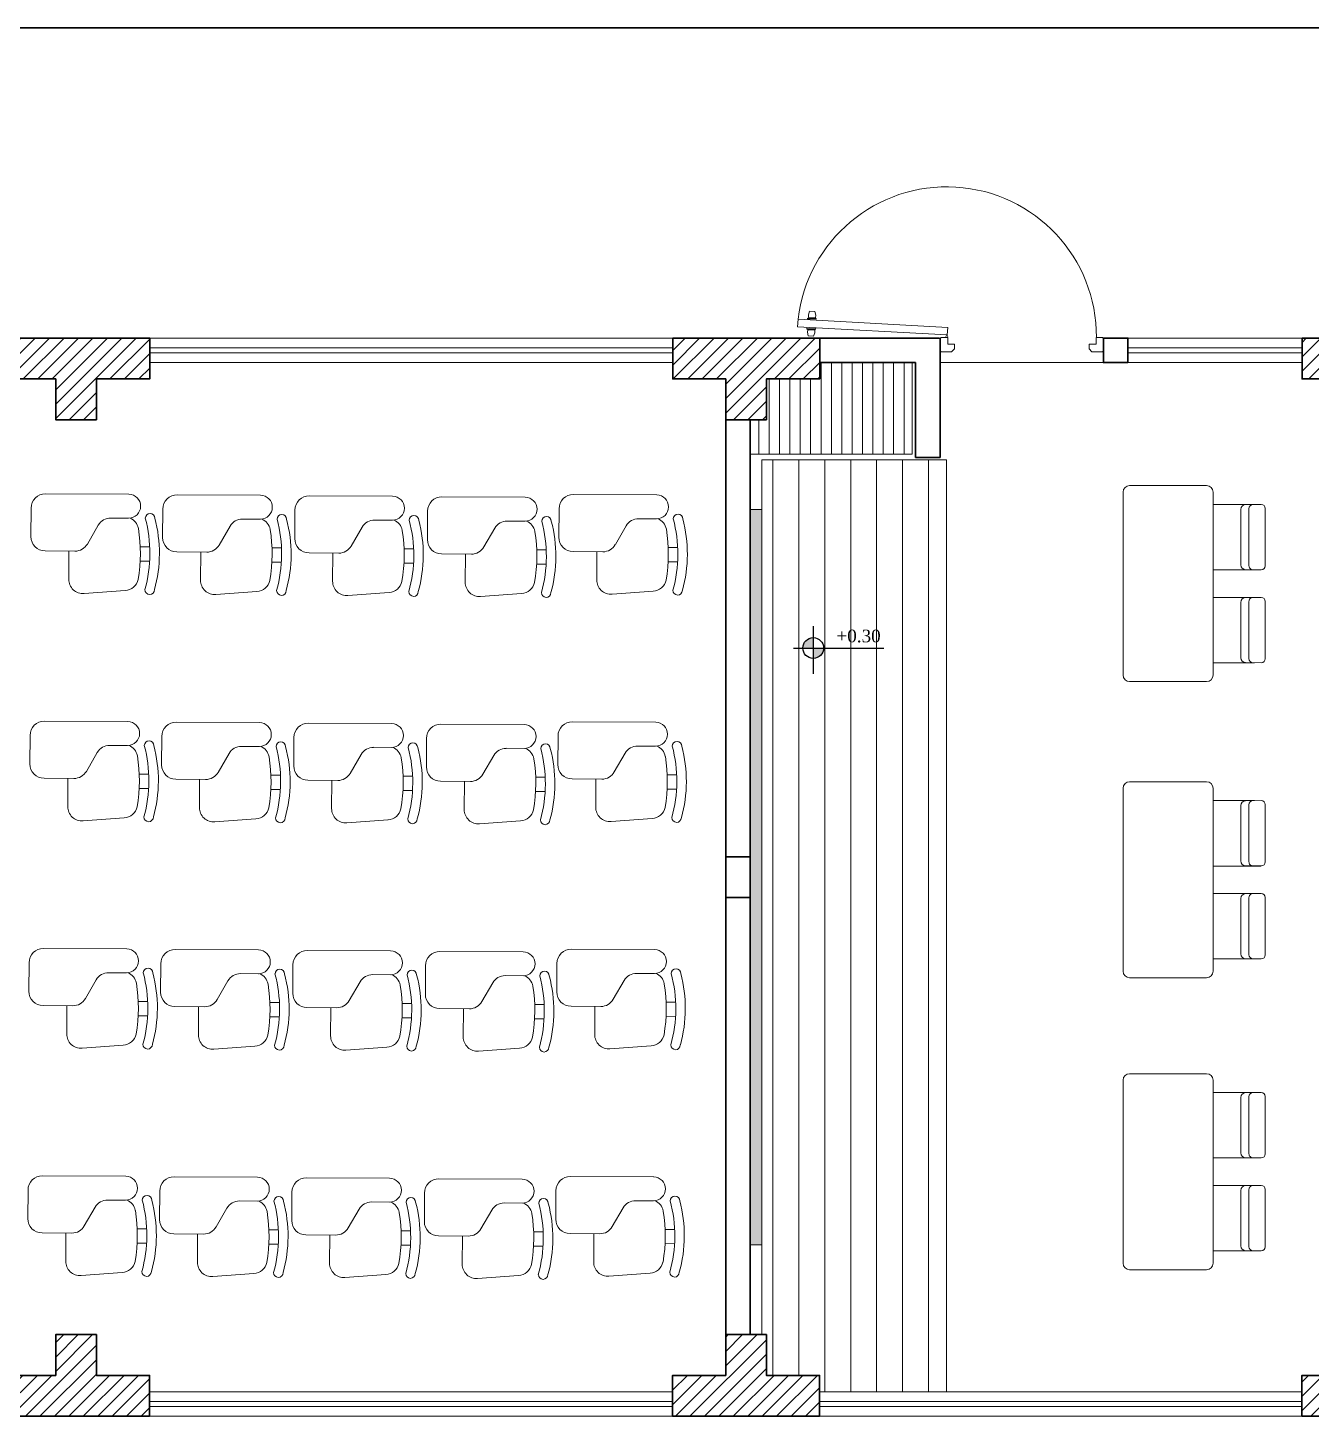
# Model space of a CAD drawing. Header units: inches. Extents: x 22.5 to 51.5, y 7 to 17.5.
# Drawn here: x 38.75 to 46.6, y 8.24 to 16.74 of the extents above; entities that cross this region are included whole.
import ezdxf

# ---------------------------------------------------------------- set-up
doc = ezdxf.new("R2010")
doc.units = ezdxf.units.IN
doc.header["$MEASUREMENT"] = 0
for name, color, linetype, lineweight in [('1', 251, 'Continuous', 9), ('DOOR WINDOW 1 100', 251, 'Continuous', 15), ('FURNITURE F 1 100', 252, 'Continuous', 13), ('HATCH F 1 100', 9, 'Continuous', 0), ('WALL 1 100', 250, 'Continuous', 30)]:
    doc.layers.add(name, color=color, linetype=linetype, lineweight=lineweight)
doc.layers.add('2', color=252, linetype='Continuous')
doc.styles.get("Standard").update_dxf_attribs({"font": 'arial.ttf'})

msp = doc.modelspace()

# ---------------------------------------------------------------- hatches: boundary and pattern name
at = {"layer": '2'}
h = msp.add_hatch(color=256, dxfattribs=at)
h.paths.add_polyline_path([(43.6162, 12.9409, -0.414214), (43.5527, 12.8773), (43.5527, 12.9409)])
h.paths.add_polyline_path([(43.5527, 12.9409), (43.4892, 12.9409, -0.414214), (43.5527, 13.0044)])
at = {"layer": 'DOOR WINDOW 1 100'}
msp.add_hatch(color=256, dxfattribs=at).paths.add_polyline_path([(43.2375, 9.2881), (43.1675, 9.2881), (43.1675, 13.7881), (43.2375, 13.7881)])
at = {"layer": 'HATCH F 1 100'}
h = msp.add_hatch(dxfattribs=at)
h.set_pattern_fill('ANSI31', color=256, scale=0.5)
h.paths.add_polyline_path([(22.766, 14.8381), (22.516, 14.8381), (22.516, 14.3381), (22.766, 14.3381)])
h.paths.add_polyline_path([(22.766, 10.5881), (22.516, 10.5881), (22.516, 10.3381), (22.766, 10.3381)])
h.paths.add_polyline_path([(22.766, 8.7381), (22.516, 8.7381), (22.516, 8.2381), (22.766, 8.2381)])
h.paths.add_polyline_path([(26.566, 8.7381), (26.316, 8.7381), (26.316, 8.2381), (26.566, 8.2381)])
h.paths.add_polyline_path([(31.2912, 8.4878), (30.9662, 8.4878), (30.9662, 8.7375), (30.7175, 8.7375), (30.7175, 8.4878), (30.3916, 8.4878), (30.3916, 8.2381), (31.2912, 8.2381)])
h.paths.add_polyline_path([(35.3912, 8.4878), (35.0662, 8.4878), (35.0662, 8.7375), (34.8175, 8.7375), (34.8175, 8.4878), (34.4916, 8.4878), (34.4916, 8.2381), (35.3912, 8.2381)])
h.paths.add_polyline_path([(39.4912, 8.4878), (39.1662, 8.4878), (39.1662, 8.7375), (38.9175, 8.7375), (38.9175, 8.4878), (38.5916, 8.4878), (38.5916, 8.2381), (39.4912, 8.2381)])
h.paths.add_polyline_path([(43.5912, 8.4878), (43.2662, 8.4878), (43.2662, 8.7375), (43.0175, 8.7375), (43.0175, 8.4878), (42.6916, 8.4878), (42.6916, 8.2381), (43.5912, 8.2381)])
h.paths.add_polyline_path([(47.4425, 8.4878), (47.1175, 8.4878), (47.1175, 8.7375), (46.8687, 8.7375), (46.8687, 8.4878), (46.5428, 8.4878), (46.5428, 8.2381), (47.4425, 8.2381)])
h.paths.add_polyline_path([(51.4914, 8.7381), (51.2414, 8.7381), (51.2414, 8.4881), (50.9914, 8.4881), (50.9914, 8.2381), (51.4914, 8.2381)])
h.paths.add_polyline_path([(51.4914, 11.6631), (51.2414, 11.6631), (51.2414, 11.4131), (51.4914, 11.4131)])
h.paths.add_polyline_path([(51.4914, 14.8381), (50.9914, 14.8381), (50.9914, 14.5881), (51.2414, 14.5881), (51.2414, 14.3381), (51.4914, 14.3381)])
h.paths.add_polyline_path([(47.1175, 14.5884), (47.4434, 14.5884), (47.4434, 14.8381), (46.5437, 14.8381), (46.5437, 14.5884), (46.8687, 14.5884), (46.8687, 14.3387), (47.1175, 14.3387)])
h.paths.add_polyline_path([(43.5921, 14.8381), (42.6925, 14.8381), (42.6925, 14.5884), (43.0175, 14.5884), (43.0175, 14.3387), (43.2662, 14.3387), (43.2662, 14.5884), (43.5921, 14.5884)])
h.paths.add_polyline_path([(39.4921, 14.8381), (38.5925, 14.8381), (38.5925, 14.5884), (38.9175, 14.5884), (38.9175, 14.3387), (39.1662, 14.3387), (39.1662, 14.5884), (39.4921, 14.5884)])
h.paths.add_polyline_path([(35.3921, 14.8381), (34.4925, 14.8381), (34.4925, 14.5884), (34.8175, 14.5884), (34.8175, 14.3387), (35.0662, 14.3387), (35.0662, 14.5884), (35.3921, 14.5884)])
h.paths.add_polyline_path([(31.2921, 14.8381), (30.3925, 14.8381), (30.3925, 14.5884), (30.7175, 14.5884), (30.7175, 14.3387), (30.9662, 14.3387), (30.9662, 14.5884), (31.2921, 14.5884)])
h.paths.add_polyline_path([(27.0914, 14.8381), (26.5914, 14.8381), (26.5914, 14.3381), (26.8414, 14.3381), (26.8414, 14.5881), (27.0914, 14.5881)])
h.paths.add_polyline_path([(26.566, 14.8381), (26.316, 14.8381), (26.316, 14.3381), (26.566, 14.3381)])
h = msp.add_hatch(dxfattribs=at)
h.set_pattern_fill('LINE', color=256, scale=0.05, angle=90, style=0)
h.set_pattern_definition([(90, (-2256.66433, -2485.97971), (0.15875, 0), [])])
h.paths.add_polyline_path([(43.1987, 8.7375), (43.2662, 8.7375), (43.2662, 8.4878), (43.5912, 8.4878), (43.5912, 8.3881), (44.3287, 8.3881), (44.3287, 14.0939), (43.1987, 14.0939)])

# ---------------------------------------------------------------- linework, layer by layer
at = {"layer": '1'}
msp.add_line((45.3287, 14.6881), (44.3287, 14.6881), dxfattribs=at)
at = {"layer": '2'}
msp.add_line((43.4313, 12.9409), (43.9852, 12.9409), dxfattribs=at)
msp.add_lwpolyline([(43.5538, 12.7829), (43.5538, 13.0745)], dxfattribs=at)
msp.add_circle((43.5527, 12.9409), 0.0635, dxfattribs=at)
at = {"layer": 'DOOR WINDOW 1 100'}
for p, q in [((43.5175, 14.9561), (43.5178, 14.9611)), ((43.5178, 14.9611), (43.5707, 14.9582)), ((43.523, 14.965), (43.5239, 14.9809)), ((43.5668, 14.9627), (43.523, 14.965)), ((43.5239, 14.9809), (43.5306, 15.0026)), ((43.5306, 15.0026), (43.5633, 15.0008)), ((43.5633, 15.0008), (43.5676, 14.9785)), ((43.5676, 14.9785), (43.5668, 14.9627)), ((43.4572, 14.9081), (43.4597, 14.9533)), ((44.3731, 14.8584), (43.4572, 14.9081)), ((43.4597, 14.9533), (44.3756, 14.9035)), ((43.5144, 14.8989), (43.5141, 14.8939)), ((43.5141, 14.8939), (43.5671, 14.891)), ((43.5674, 14.8961), (43.5144, 14.8989)), ((43.5705, 14.9532), (43.5175, 14.9561)), ((43.5189, 14.8894), (43.5181, 14.8736)), ((43.5627, 14.8871), (43.5189, 14.8894)), ((43.5618, 14.8712), (43.5627, 14.8871)), ((43.5671, 14.891), (43.5674, 14.8961)), ((43.5707, 14.9582), (43.5705, 14.9532)), ((44.3756, 14.9035), (44.3731, 14.8584)), ((43.5181, 14.8736), (43.5224, 14.8513)), ((43.5224, 14.8513), (43.5551, 14.8495)), ((43.5551, 14.8495), (43.5618, 14.8712)), ((44.3287, 14.8381), (44.3287, 14.7589)), ((44.3287, 14.8381), (44.3331, 14.8381)), ((44.3331, 14.8425), (44.3756, 14.8425)), ((44.3331, 14.8425), (44.3331, 14.8381)), ((44.3756, 14.8018), (44.3756, 14.8425)), ((44.4167, 14.8018), (44.3756, 14.8018)), ((44.4167, 14.8018), (44.4167, 14.7721)), ((45.2407, 14.7721), (45.2407, 14.8018)), ((45.2845, 14.8018), (45.2407, 14.8018)), ((45.2845, 14.8425), (45.3243, 14.8425)), ((45.2845, 14.8425), (45.2845, 14.8018)), ((45.3243, 14.8381), (45.3243, 14.8425)), ((45.3243, 14.8381), (45.3287, 14.8381)), ((45.3287, 14.7589), (45.3287, 14.8381)), ((44.3287, 14.7589), (44.3331, 14.7589)), ((44.3331, 14.7589), (44.3331, 14.7545)), ((44.3331, 14.7545), (44.3991, 14.7545)), ((44.4167, 14.7721), (44.3991, 14.7545)), ((45.2407, 14.7721), (45.2583, 14.7545)), ((45.2583, 14.7545), (45.3243, 14.7545)), ((45.3243, 14.7545), (45.3243, 14.7589)), ((45.3243, 14.7589), (45.3287, 14.7589)), ((42.6916, 8.3881), (39.4912, 8.3881)), ((46.5428, 8.3881), (43.5912, 8.3881)), ((42.6916, 8.3281), (39.4912, 8.3281)), ((42.6916, 8.2981), (39.4912, 8.2981)), ((46.5428, 8.3281), (43.5912, 8.3281)), ((46.5428, 8.2981), (43.5912, 8.2981))]:
    msp.add_line(p, q, dxfattribs=at)
at = {"layer": 'DOOR WINDOW 1 100', "ltscale": 0.025}
for p, q in [((42.6925, 14.7781), (39.4921, 14.7781)), ((42.6925, 14.7481), (39.4921, 14.7481)), ((46.5437, 14.7781), (45.4787, 14.7781)), ((46.5437, 14.7481), (45.4787, 14.7481))]:
    msp.add_line(p, q, dxfattribs=at)
at = {"layer": 'DOOR WINDOW 1 100'}
for points in [[(42.6925, 14.8381), (39.4921, 14.8381)], [(46.5437, 14.8381), (45.4787, 14.8381)], [(42.6925, 14.6881), (39.4921, 14.6881)], [(46.5437, 14.6881), (45.4787, 14.6881)], [(43.2375, 8.7375), (43.2375, 14.0939), (44.3675, 14.0939), (44.3675, 8.3881)], [(42.6916, 8.2381), (39.4912, 8.2381)], [(46.5428, 8.2381), (43.5912, 8.2381)]]:
    msp.add_lwpolyline(points, dxfattribs=at)
msp.add_lwpolyline([(43.2375, 9.2881), (43.1675, 9.2881), (43.1675, 13.7881), (43.2375, 13.7881)], close=True, dxfattribs=at)
msp.add_circle((44.3697, 14.8485), 0.006, dxfattribs=at)
msp.add_arc((44.3697, 14.8485), 0.916, 359.6247, 173.43149, dxfattribs=at)
at = {"layer": 'FURNITURE F 1 100'}
for p, q in [((43.6002, 14.1281), (43.6002, 14.6881)), ((43.6637, 14.1281), (43.6637, 14.6881)), ((43.7272, 14.1281), (43.7272, 14.6881)), ((43.7907, 14.1281), (43.7907, 14.6881)), ((43.8542, 14.1281), (43.8542, 14.6881)), ((43.9177, 14.1281), (43.9177, 14.6881)), ((43.9812, 14.1281), (43.9812, 14.6881)), ((44.0447, 14.1281), (44.0447, 14.6881)), ((44.1082, 14.1281), (44.1082, 14.6881)), ((44.1587, 14.1281), (44.1587, 14.6881)), ((43.2827, 14.1281), (43.2827, 14.5884)), ((43.3462, 14.1281), (43.3462, 14.5884)), ((43.4097, 14.1281), (43.4097, 14.5884)), ((43.4732, 14.1281), (43.4732, 14.5884)), ((43.5367, 14.1281), (43.5367, 14.5884)), ((43.2192, 14.1281), (43.2192, 14.3387)), ((43.1675, 14.1281), (44.1587, 14.1281))]:
    msp.add_line(p, q, dxfattribs=at)
at = {"layer": 'FURNITURE F 1 100', "linetype": 'ByBlock'}
for p, q in [((39.3641, 13.8819), (38.8543, 13.8848)), ((40.1703, 13.8758), (39.6604, 13.8787)), ((40.9789, 13.8697), (40.469, 13.8726)), ((41.7904, 13.8636), (41.2805, 13.8665)), ((42.5949, 13.8779), (42.085, 13.8807)), ((45.449, 13.8952), (45.449, 12.7752)), ((45.959, 13.9352), (45.489, 13.9352)), ((45.999, 12.7752), (45.999, 13.8952)), ((38.7664, 13.7979), (38.7654, 13.623)), ((39.5725, 13.7918), (39.5715, 13.6169)), ((40.3811, 13.7857), (40.3801, 13.6108)), ((41.1926, 13.7795), (41.1916, 13.6047)), ((41.9971, 13.7938), (41.9961, 13.619)), ((46.252, 13.8202), (45.999, 13.8202)), ((46.169, 13.789), (46.169, 13.4503)), ((46.294, 13.82), (46.1987, 13.819)), ((46.219, 13.7949), (46.219, 13.4445)), ((46.319, 13.4419), (46.319, 13.795)), ((39.1108, 13.5777), (39.1777, 13.6932)), ((39.2538, 13.7368), (39.3633, 13.7362)), ((39.9169, 13.5716), (39.9838, 13.6871)), ((40.0599, 13.7307), (40.1694, 13.7301)), ((40.8686, 13.7246), (40.9781, 13.724)), ((41.68, 13.7185), (41.7896, 13.7179)), ((42.3416, 13.5737), (42.4084, 13.6892)), ((42.4846, 13.7328), (42.5941, 13.7322)), ((40.7256, 13.5655), (40.7924, 13.681)), ((41.537, 13.5594), (41.6039, 13.6749)), ((38.8523, 13.5351), (39.0347, 13.5341)), ((38.998, 13.5343), (38.997, 13.362)), ((39.4343, 13.561), (39.4925, 13.5607)), ((39.6584, 13.529), (39.8408, 13.528)), ((39.8041, 13.5282), (39.8031, 13.3559)), ((40.2405, 13.5549), (40.2986, 13.5546)), ((40.4671, 13.5229), (40.6494, 13.5219)), ((40.6127, 13.5221), (40.6118, 13.3498)), ((41.0491, 13.5488), (41.1072, 13.5485)), ((41.2785, 13.5168), (41.4609, 13.5158)), ((41.4242, 13.516), (41.4232, 13.3437)), ((41.8606, 13.5427), (41.9187, 13.5424)), ((42.0831, 13.5311), (42.2654, 13.5301)), ((42.2287, 13.5303), (42.2278, 13.358)), ((42.6651, 13.557), (42.7232, 13.5566)), ((39.492, 13.4733), (39.4339, 13.4736)), ((40.2981, 13.4672), (40.24, 13.4675)), ((41.1068, 13.4611), (41.0486, 13.4614)), ((41.9182, 13.455), (41.8601, 13.4553)), ((42.7227, 13.4692), (42.6646, 13.4696)), ((46.2941, 13.4192), (45.999, 13.4192)), ((46.2941, 13.4195), (46.1987, 13.4203)), ((39.0906, 13.2743), (39.3419, 13.2922)), ((39.8967, 13.2682), (40.1481, 13.2861)), ((40.7054, 13.2621), (40.9567, 13.28)), ((41.5169, 13.256), (41.7682, 13.2739)), ((42.3214, 13.2703), (42.5727, 13.2882)), ((46.2941, 13.2512), (45.999, 13.2512)), ((46.169, 12.8814), (46.169, 13.2201)), ((46.2941, 13.251), (46.1987, 13.2501)), ((46.219, 12.8756), (46.219, 13.226)), ((46.319, 13.2286), (46.319, 12.8755)), ((46.252, 12.8502), (45.999, 12.8502)), ((46.294, 12.8505), (46.1987, 12.8514)), ((45.489, 12.7352), (45.959, 12.7352)), ((39.3579, 12.4902), (38.848, 12.4931)), ((40.164, 12.4841), (39.6541, 12.487)), ((40.9727, 12.478), (40.4628, 12.4809)), ((41.7841, 12.4719), (41.2742, 12.4748)), ((42.5887, 12.4862), (42.0788, 12.489)), ((38.7601, 12.4062), (38.7591, 12.2314)), ((39.2476, 12.3452), (39.3571, 12.3445)), ((39.5662, 12.4001), (39.5652, 12.2253)), ((40.0537, 12.3391), (40.1632, 12.3384)), ((40.3749, 12.394), (40.3739, 12.2192)), ((40.8623, 12.333), (40.9718, 12.3323)), ((41.1863, 12.3879), (41.1853, 12.213)), ((41.6738, 12.3269), (41.7833, 12.3262)), ((41.9909, 12.4021), (41.9899, 12.2273)), ((42.4783, 12.3411), (42.5878, 12.3405)), ((39.1045, 12.186), (39.1714, 12.3015)), ((39.9107, 12.1799), (39.9775, 12.2954)), ((40.7193, 12.1738), (40.7862, 12.2893)), ((41.5308, 12.1677), (41.5976, 12.2832)), ((42.3353, 12.182), (42.4022, 12.2975)), ((39.4281, 12.1693), (39.4862, 12.169)), ((40.2342, 12.1632), (40.2923, 12.1629)), ((41.0429, 12.1571), (41.101, 12.1568)), ((42.6589, 12.1653), (42.717, 12.165)), ((38.846, 12.1435), (39.0284, 12.1424)), ((38.9917, 12.1426), (38.9908, 11.9703)), ((39.4857, 12.0816), (39.4276, 12.0819)), ((39.6522, 12.1374), (39.8345, 12.1363)), ((39.7978, 12.1365), (39.7969, 11.9642)), ((40.2918, 12.0755), (40.2337, 12.0758)), ((40.4608, 12.1313), (40.6432, 12.1302)), ((40.6065, 12.1304), (40.6055, 11.9581)), ((41.2723, 12.1251), (41.4546, 12.1241)), ((41.418, 12.1243), (41.417, 11.952)), ((41.8543, 12.151), (41.9125, 12.1507)), ((42.0768, 12.1394), (42.2592, 12.1384)), ((42.2225, 12.1386), (42.2215, 11.9663)), ((42.7165, 12.0775), (42.6584, 12.0779)), ((45.449, 12.0825), (45.449, 10.9625)), ((45.959, 12.1225), (45.489, 12.1225)), ((45.999, 10.9625), (45.999, 12.0825)), ((41.1005, 12.0694), (41.0424, 12.0697)), ((41.912, 12.0633), (41.8538, 12.0636)), ((46.252, 12.0075), (45.999, 12.0075)), ((46.294, 12.0073), (46.1987, 12.0063)), ((39.0844, 11.8826), (39.3357, 11.9006)), ((46.169, 11.9763), (46.169, 11.6376)), ((46.219, 11.9822), (46.219, 11.6318)), ((46.319, 11.6292), (46.319, 11.9823)), ((39.8905, 11.8765), (40.1418, 11.8944)), ((40.6991, 11.8704), (40.9505, 11.8883)), ((41.5106, 11.8643), (41.7619, 11.8822)), ((42.3151, 11.8786), (42.5665, 11.8965)), ((46.2941, 11.6065), (45.999, 11.6065)), ((46.2941, 11.6068), (46.1987, 11.6076)), ((46.2941, 11.4385), (45.999, 11.4385)), ((46.169, 11.0687), (46.169, 11.4074)), ((46.2941, 11.4383), (46.1987, 11.4374)), ((46.219, 11.0629), (46.219, 11.4133)), ((46.319, 11.4159), (46.319, 11.0628)), ((39.3516, 11.0985), (38.8418, 11.1014)), ((40.1578, 11.0924), (39.6479, 11.0953)), ((40.9664, 11.0863), (40.4565, 11.0892)), ((41.7779, 11.0802), (41.268, 11.0831)), ((42.5824, 11.0945), (42.0725, 11.0974)), ((38.7539, 11.0145), (38.7529, 10.8397)), ((39.56, 11.0084), (39.559, 10.8336)), ((40.3686, 11.0023), (40.3676, 10.8275)), ((41.1801, 10.9962), (41.1791, 10.8214)), ((41.9846, 11.0104), (41.9836, 10.8356)), ((46.252, 11.0375), (45.999, 11.0375)), ((46.294, 11.0378), (46.1987, 11.0387)), ((39.0983, 10.7944), (39.1652, 10.9099)), ((39.2413, 10.9535), (39.3508, 10.9529)), ((39.9044, 10.7883), (39.9713, 10.9038)), ((40.0474, 10.9474), (40.1569, 10.9468)), ((40.7131, 10.7822), (40.7799, 10.8977)), ((40.8561, 10.9413), (40.9656, 10.9407)), ((41.5245, 10.7761), (41.5914, 10.8916)), ((41.6675, 10.9352), (41.7771, 10.9346)), ((42.3291, 10.7903), (42.3959, 10.9058)), ((42.4721, 10.9494), (42.5816, 10.9488)), ((45.489, 10.9225), (45.959, 10.9225)), ((38.8398, 10.7518), (39.0222, 10.7508)), ((38.9855, 10.751), (38.9845, 10.5786)), ((39.4218, 10.7776), (39.48, 10.7773)), ((39.6459, 10.7457), (39.8283, 10.7446)), ((39.7916, 10.7449), (39.7906, 10.5725)), ((40.228, 10.7715), (40.2861, 10.7712)), ((40.4546, 10.7396), (40.6369, 10.7385)), ((40.6002, 10.7387), (40.5993, 10.5664)), ((41.0366, 10.7654), (41.0947, 10.7651)), ((41.266, 10.7335), (41.4484, 10.7324)), ((41.4117, 10.7326), (41.4107, 10.5603)), ((41.8481, 10.7593), (41.9062, 10.759)), ((42.0706, 10.7477), (42.2529, 10.7467)), ((42.2162, 10.7469), (42.2153, 10.5746)), ((42.6526, 10.7736), (42.7107, 10.7733)), ((39.4795, 10.6899), (39.4214, 10.6902)), ((40.2856, 10.6838), (40.2275, 10.6841)), ((41.0943, 10.6777), (41.0361, 10.678)), ((41.9057, 10.6716), (41.8476, 10.6719)), ((42.7102, 10.6859), (42.6521, 10.6862)), ((39.0781, 10.491), (39.3294, 10.5089)), ((39.8842, 10.4849), (40.1356, 10.5028)), ((40.6929, 10.4787), (40.9442, 10.4967)), ((41.5044, 10.4726), (41.7557, 10.4906)), ((42.3089, 10.4869), (42.5602, 10.5048)), ((45.449, 9.1752), (45.449, 10.2952)), ((45.489, 10.3352), (45.959, 10.3352)), ((45.999, 10.2952), (45.999, 9.1752)), ((46.252, 10.2202), (45.999, 10.2202)), ((46.294, 10.22), (46.1987, 10.219)), ((46.169, 10.189), (46.169, 9.8503)), ((46.219, 10.1949), (46.219, 9.8445)), ((46.319, 9.8419), (46.319, 10.195)), ((46.2941, 9.8192), (45.999, 9.8192)), ((46.2941, 9.8195), (46.1987, 9.8203)), ((39.3454, 9.7069), (38.8355, 9.7097)), ((40.1515, 9.7008), (39.6416, 9.7036)), ((40.9602, 9.6947), (40.4503, 9.6975)), ((41.7716, 9.6886), (41.2617, 9.6914)), ((42.5762, 9.7028), (42.0663, 9.7057)), ((38.7476, 9.6228), (38.7466, 9.448)), ((39.5537, 9.6167), (39.5527, 9.4419)), ((40.3624, 9.6106), (40.3614, 9.4358)), ((41.9784, 9.6188), (41.9774, 9.4439)), ((46.2941, 9.6512), (45.999, 9.6512)), ((46.169, 9.2814), (46.169, 9.6201)), ((46.2941, 9.651), (46.1987, 9.6501)), ((46.219, 9.2756), (46.219, 9.626)), ((46.319, 9.6286), (46.319, 9.2755)), ((39.2351, 9.5618), (39.3446, 9.5612)), ((40.0412, 9.5557), (40.1507, 9.5551)), ((40.8498, 9.5496), (40.9593, 9.549)), ((41.1738, 9.6045), (41.1729, 9.4297)), ((41.6613, 9.5435), (41.7708, 9.5429)), ((42.4658, 9.5577), (42.5753, 9.5571)), ((39.0921, 9.4027), (39.1589, 9.5182)), ((39.8982, 9.3966), (39.965, 9.5121)), ((40.7068, 9.3905), (40.7737, 9.506)), ((41.5183, 9.3844), (41.5851, 9.4999)), ((42.3228, 9.3986), (42.3897, 9.5141)), ((38.8335, 9.3601), (39.0159, 9.3591)), ((38.9792, 9.3593), (38.9783, 9.187)), ((39.4156, 9.386), (39.4737, 9.3856)), ((39.6397, 9.354), (39.822, 9.353)), ((39.7853, 9.3532), (39.7844, 9.1808)), ((40.2217, 9.3799), (40.2798, 9.3795)), ((41.0304, 9.3738), (41.0885, 9.3734)), ((41.8418, 9.3676), (41.9, 9.3673)), ((42.0643, 9.356), (42.2467, 9.355)), ((42.21, 9.3552), (42.209, 9.1829)), ((42.6464, 9.3819), (42.7045, 9.3816)), ((39.4732, 9.2982), (39.4151, 9.2985)), ((40.2794, 9.2921), (40.2212, 9.2924)), ((40.4483, 9.3479), (40.6307, 9.3469)), ((40.594, 9.3471), (40.593, 9.1747)), ((41.088, 9.286), (41.0299, 9.2863)), ((41.2598, 9.3418), (41.4421, 9.3408)), ((41.4055, 9.341), (41.4045, 9.1686)), ((41.8995, 9.2799), (41.8413, 9.2802)), ((42.704, 9.2942), (42.6459, 9.2945)), ((46.252, 9.2502), (45.999, 9.2502)), ((46.294, 9.2505), (46.1987, 9.2514)), ((39.0719, 9.0993), (39.3232, 9.1172)), ((39.878, 9.0932), (40.1293, 9.1111)), ((40.6867, 9.0871), (40.938, 9.105)), ((41.4981, 9.081), (41.7494, 9.0989)), ((42.3026, 9.0952), (42.554, 9.1131)), ((45.959, 9.1352), (45.489, 9.1352))]:
    msp.add_line(p, q, dxfattribs=at)
for centre, radius, start, end in [((38.8538, 13.7974), 0.0874, 89.67804, 179.67804), ((39.3637, 13.8091), 0.0728, 269.67804, 89.67804), ((39.6599, 13.7913), 0.0874, 89.67804, 179.67804), ((40.1698, 13.803), 0.0728, 269.67804, 89.67804), ((40.4685, 13.7852), 0.0874, 89.67804, 179.67804), ((40.9785, 13.7969), 0.0728, 269.67804, 89.67804), ((41.28, 13.7791), 0.0874, 89.67804, 179.67804), ((41.79, 13.7908), 0.0728, 269.67804, 89.67804), ((42.0845, 13.7933), 0.0874, 89.67804, 179.67804), ((42.5945, 13.805), 0.0728, 269.67804, 89.67804), ((45.489, 13.8952), 0.04, 90, 180), ((45.959, 13.8952), 0.04, 0, 90), ((46.199, 13.789), 0.03, 90.5686, 180), ((46.244, 13.7945), 0.025, 90, 180), ((46.294, 13.795), 0.025, 0, 90), ((39.2533, 13.6494), 0.0874, 89.67804, 149.93315), ((39.3373, 13.6563), 0.0874, 11.37255, 66.86296), ((38.664, 13.5216), 0.8294, 344.40149, 14.95458), ((39.4944, 13.7355), 0.0291, 359.67804, 179.67804), ((38.7223, 13.5213), 0.8294, 344.40149, 14.95458), ((40.0594, 13.6433), 0.0874, 89.67804, 149.93315), ((40.1434, 13.6502), 0.0874, 11.37255, 66.86296), ((39.4701, 13.5155), 0.8294, 344.40149, 14.95458), ((40.3006, 13.7294), 0.0291, 359.67804, 179.67804), ((39.5284, 13.5152), 0.8294, 344.40149, 14.95458), ((40.8681, 13.6372), 0.0874, 89.67804, 149.93315), ((40.9521, 13.6441), 0.0874, 11.37255, 66.86296), ((40.2788, 13.5094), 0.8294, 344.40149, 14.95458), ((41.1092, 13.7233), 0.0291, 359.67804, 179.67804), ((40.337, 13.5091), 0.8294, 344.40149, 14.95458), ((41.6795, 13.6311), 0.0874, 89.67804, 149.93315), ((41.7635, 13.638), 0.0874, 11.37255, 66.86296), ((41.0902, 13.5033), 0.8294, 344.40149, 14.95458), ((41.9207, 13.7172), 0.0291, 359.67804, 179.67804), ((41.1485, 13.503), 0.8294, 344.40149, 14.95458), ((42.4841, 13.6454), 0.0874, 89.67804, 149.93315), ((42.568, 13.6522), 0.0874, 11.37255, 66.86296), ((41.8948, 13.5176), 0.8294, 344.40149, 14.95458), ((42.7252, 13.7314), 0.0291, 359.67804, 179.67804), ((41.953, 13.5173), 0.8294, 344.40149, 14.95458), ((38.8528, 13.6226), 0.0874, 179.67804, 269.67804), ((38.4914, 13.5226), 0.9438, 350.15453, 9.20154), ((39.6589, 13.6164), 0.0874, 179.67804, 269.67804), ((39.2975, 13.5165), 0.9438, 350.15453, 9.20154), ((40.4676, 13.6103), 0.0874, 179.67804, 269.67804), ((40.1061, 13.5104), 0.9438, 350.15453, 9.20154), ((41.279, 13.6042), 0.0874, 179.67804, 269.67804), ((40.9176, 13.5043), 0.9438, 350.15453, 9.20154), ((42.0835, 13.6185), 0.0874, 179.67804, 269.67804), ((41.7221, 13.5186), 0.9438, 350.15453, 9.20154), ((39.0351, 13.6215), 0.0874, 269.67804, 329.93315), ((39.8413, 13.6154), 0.0874, 269.67804, 329.93315), ((40.6499, 13.6093), 0.0874, 269.67804, 329.93315), ((41.4614, 13.6032), 0.0874, 269.67804, 329.93315), ((42.2659, 13.6175), 0.0874, 269.67804, 329.93315), ((46.199, 13.4503), 0.03, 180, 269.47469), ((46.2441, 13.4449), 0.025, 180.0433, 270.0433), ((46.2941, 13.4445), 0.025, 270.0433, 0.0433), ((39.0844, 13.3615), 0.0874, 179.67804, 274.07674), ((39.3357, 13.3794), 0.0874, 274.07674, 347.98352), ((39.8905, 13.3554), 0.0874, 179.67804, 274.07674), ((40.1418, 13.3733), 0.0874, 274.07674, 347.98352), ((40.6992, 13.3493), 0.0874, 179.67804, 274.07674), ((40.9505, 13.3672), 0.0874, 274.07674, 347.98352), ((42.3152, 13.3575), 0.0874, 179.67804, 274.07674), ((42.5665, 13.3754), 0.0874, 274.07674, 347.98352), ((39.492, 13.2984), 0.0291, 179.67804, 359.67804), ((40.2981, 13.2923), 0.0291, 179.67804, 359.67804), ((41.1068, 13.2862), 0.0291, 179.67804, 359.67804), ((41.5106, 13.3432), 0.0874, 179.67804, 274.07674), ((41.762, 13.3611), 0.0874, 274.07674, 347.98352), ((41.9182, 13.2801), 0.0291, 179.67804, 359.67804), ((42.7227, 13.2944), 0.0291, 179.67804, 359.67804), ((46.199, 13.2201), 0.03, 90.52531, 180), ((46.2441, 13.2255), 0.025, 89.9567, 179.9567), ((46.2941, 13.226), 0.025, 359.9567, 89.9567), ((46.199, 12.8814), 0.03, 180, 269.4314), ((46.244, 12.876), 0.025, 180, 270), ((46.294, 12.8755), 0.025, 270, 0), ((45.489, 12.7752), 0.04, 180, 270), ((45.959, 12.7752), 0.04, 270, 0), ((38.8475, 12.4057), 0.0874, 89.67804, 179.67804), ((39.3575, 12.4174), 0.0728, 269.67804, 89.67804), ((39.6536, 12.3996), 0.0874, 89.67804, 179.67804), ((40.1636, 12.4113), 0.0728, 269.67804, 89.67804), ((40.4623, 12.3935), 0.0874, 89.67804, 179.67804), ((40.9723, 12.4052), 0.0728, 269.67804, 89.67804), ((41.2737, 12.3874), 0.0874, 89.67804, 179.67804), ((41.7837, 12.3991), 0.0728, 269.67804, 89.67804), ((42.0783, 12.4016), 0.0874, 89.67804, 179.67804), ((42.5882, 12.4133), 0.0728, 269.67804, 89.67804), ((39.2471, 12.2578), 0.0874, 89.67804, 149.93315), ((39.331, 12.2646), 0.0874, 11.37255, 66.86296), ((38.6578, 12.1299), 0.8294, 344.40149, 14.95458), ((39.4882, 12.3438), 0.0291, 359.67804, 179.67804), ((38.716, 12.1296), 0.8294, 344.40149, 14.95458), ((40.0532, 12.2517), 0.0874, 89.67804, 149.93315), ((40.1371, 12.2585), 0.0874, 11.37255, 66.86296), ((39.4639, 12.1238), 0.8294, 344.40149, 14.95458), ((40.2943, 12.3377), 0.0291, 359.67804, 179.67804), ((39.5221, 12.1235), 0.8294, 344.40149, 14.95458), ((40.8618, 12.2455), 0.0874, 89.67804, 149.93315), ((40.9458, 12.2524), 0.0874, 11.37255, 66.86296), ((40.2725, 12.1177), 0.8294, 344.40149, 14.95458), ((41.103, 12.3316), 0.0291, 359.67804, 179.67804), ((40.3308, 12.1174), 0.8294, 344.40149, 14.95458), ((41.6733, 12.2394), 0.0874, 89.67804, 149.93315), ((41.7573, 12.2463), 0.0874, 11.37255, 66.86296), ((41.084, 12.1116), 0.8294, 344.40149, 14.95458), ((41.9144, 12.3255), 0.0291, 359.67804, 179.67804), ((41.1423, 12.1113), 0.8294, 344.40149, 14.95458), ((42.4778, 12.2537), 0.0874, 89.67804, 149.93315), ((42.5618, 12.2605), 0.0874, 11.37255, 66.86296), ((41.8885, 12.1259), 0.8294, 344.40149, 14.95458), ((42.719, 12.3398), 0.0291, 359.67804, 179.67804), ((41.9468, 12.1256), 0.8294, 344.40149, 14.95458), ((38.4851, 12.1309), 0.9438, 350.15453, 9.20154), ((39.2912, 12.1248), 0.9438, 350.15453, 9.20154), ((40.0999, 12.1187), 0.9438, 350.15453, 9.20154), ((40.9113, 12.1126), 0.9438, 350.15453, 9.20154), ((41.7159, 12.1269), 0.9438, 350.15453, 9.20154), ((38.8465, 12.2309), 0.0874, 179.67804, 269.67804), ((39.0289, 12.2298), 0.0874, 269.67804, 329.93315), ((39.6526, 12.2248), 0.0874, 179.67804, 269.67804), ((39.835, 12.2237), 0.0874, 269.67804, 329.93315), ((40.4613, 12.2187), 0.0874, 179.67804, 269.67804), ((40.6437, 12.2176), 0.0874, 269.67804, 329.93315), ((41.2728, 12.2126), 0.0874, 179.67804, 269.67804), ((41.4551, 12.2115), 0.0874, 269.67804, 329.93315), ((42.0773, 12.2268), 0.0874, 179.67804, 269.67804), ((42.2597, 12.2258), 0.0874, 269.67804, 329.93315), ((45.489, 12.0825), 0.04, 90, 180), ((45.959, 12.0825), 0.04, 0, 90), ((46.199, 11.9763), 0.03, 90.5686, 180), ((46.244, 11.9818), 0.025, 90, 180), ((46.294, 11.9823), 0.025, 0, 90), ((39.0782, 11.9698), 0.0874, 179.67804, 274.07674), ((39.3295, 11.9877), 0.0874, 274.07674, 347.98352), ((39.4857, 11.9068), 0.0291, 179.67804, 359.67804), ((39.8843, 11.9637), 0.0874, 179.67804, 274.07674), ((40.1356, 11.9816), 0.0874, 274.07674, 347.98352), ((40.2918, 11.9007), 0.0291, 179.67804, 359.67804), ((40.6929, 11.9576), 0.0874, 179.67804, 274.07674), ((40.9442, 11.9755), 0.0874, 274.07674, 347.98352), ((41.5044, 11.9515), 0.0874, 179.67804, 274.07674), ((41.7557, 11.9694), 0.0874, 274.07674, 347.98352), ((42.3089, 11.9658), 0.0874, 179.67804, 274.07674), ((42.5602, 11.9837), 0.0874, 274.07674, 347.98352), ((42.7165, 11.9027), 0.0291, 179.67804, 359.67804), ((41.1005, 11.8946), 0.0291, 179.67804, 359.67804), ((41.912, 11.8885), 0.0291, 179.67804, 359.67804), ((46.199, 11.6376), 0.03, 180, 269.47469), ((46.2441, 11.6322), 0.025, 180.0433, 270.0433), ((46.2941, 11.6318), 0.025, 270.0433, 0.0433), ((46.199, 11.4074), 0.03, 90.52531, 180), ((46.2441, 11.4128), 0.025, 89.9567, 179.9567), ((46.2941, 11.4133), 0.025, 359.9567, 89.9567), ((38.8413, 11.014), 0.0874, 89.67804, 179.67804), ((39.3512, 11.0257), 0.0728, 269.67804, 89.67804), ((39.6474, 11.0079), 0.0874, 89.67804, 179.67804), ((40.1574, 11.0196), 0.0728, 269.67804, 89.67804), ((40.456, 11.0018), 0.0874, 89.67804, 179.67804), ((40.966, 11.0135), 0.0728, 269.67804, 89.67804), ((41.2675, 10.9957), 0.0874, 89.67804, 179.67804), ((41.7775, 11.0074), 0.0728, 269.67804, 89.67804), ((42.072, 11.01), 0.0874, 89.67804, 179.67804), ((42.582, 11.0217), 0.0728, 269.67804, 89.67804), ((46.199, 11.0687), 0.03, 180, 269.4314), ((46.244, 11.0633), 0.025, 180, 270), ((46.294, 11.0628), 0.025, 270, 0), ((39.4819, 10.9521), 0.0291, 359.67804, 179.67804), ((40.2881, 10.946), 0.0291, 359.67804, 179.67804), ((41.0967, 10.9399), 0.0291, 359.67804, 179.67804), ((42.7127, 10.9481), 0.0291, 359.67804, 179.67804), ((39.2408, 10.8661), 0.0874, 89.67804, 149.93315), ((39.3248, 10.8729), 0.0874, 11.37255, 66.86296), ((38.4789, 10.7392), 0.9438, 350.15453, 9.20154), ((38.6515, 10.7383), 0.8294, 344.40149, 14.95458), ((38.7098, 10.7379), 0.8294, 344.40149, 14.95458), ((40.0469, 10.86), 0.0874, 89.67804, 149.93315), ((40.1309, 10.8668), 0.0874, 11.37255, 66.86296), ((39.285, 10.7331), 0.9438, 350.15453, 9.20154), ((39.4576, 10.7322), 0.8294, 344.40149, 14.95458), ((39.5159, 10.7318), 0.8294, 344.40149, 14.95458), ((40.8556, 10.8539), 0.0874, 89.67804, 149.93315), ((40.9396, 10.8607), 0.0874, 11.37255, 66.86296), ((40.2663, 10.7261), 0.8294, 344.40149, 14.95458), ((40.3245, 10.7257), 0.8294, 344.40149, 14.95458), ((41.667, 10.8478), 0.0874, 89.67804, 149.93315), ((41.751, 10.8546), 0.0874, 11.37255, 66.86296), ((41.0777, 10.72), 0.8294, 344.40149, 14.95458), ((41.9082, 10.9338), 0.0291, 359.67804, 179.67804), ((41.136, 10.7196), 0.8294, 344.40149, 14.95458), ((42.4716, 10.862), 0.0874, 89.67804, 149.93315), ((42.5555, 10.8689), 0.0874, 11.37255, 66.86296), ((41.7096, 10.7352), 0.9438, 350.15453, 9.20154), ((41.8823, 10.7342), 0.8294, 344.40149, 14.95458), ((41.9405, 10.7339), 0.8294, 344.40149, 14.95458), ((45.489, 10.9625), 0.04, 180, 270), ((45.959, 10.9625), 0.04, 270, 0), ((38.8403, 10.8392), 0.0874, 179.67804, 269.67804), ((39.6464, 10.8331), 0.0874, 179.67804, 269.67804), ((40.4551, 10.827), 0.0874, 179.67804, 269.67804), ((40.0936, 10.727), 0.9438, 350.15453, 9.20154), ((41.2665, 10.8209), 0.0874, 179.67804, 269.67804), ((40.9051, 10.7209), 0.9438, 350.15453, 9.20154), ((42.071, 10.8351), 0.0874, 179.67804, 269.67804), ((39.0227, 10.8382), 0.0874, 269.67804, 329.93315), ((39.8288, 10.8321), 0.0874, 269.67804, 329.93315), ((40.6374, 10.826), 0.0874, 269.67804, 329.93315), ((41.4489, 10.8198), 0.0874, 269.67804, 329.93315), ((42.2534, 10.8341), 0.0874, 269.67804, 329.93315), ((39.0719, 10.5781), 0.0874, 179.67804, 274.07674), ((39.3232, 10.5961), 0.0874, 274.07674, 347.98352), ((39.878, 10.572), 0.0874, 179.67804, 274.07674), ((40.1293, 10.59), 0.0874, 274.07674, 347.98352), ((40.6867, 10.5659), 0.0874, 179.67804, 274.07674), ((40.938, 10.5838), 0.0874, 274.07674, 347.98352), ((41.4981, 10.5598), 0.0874, 179.67804, 274.07674), ((41.7495, 10.5777), 0.0874, 274.07674, 347.98352), ((42.3027, 10.5741), 0.0874, 179.67804, 274.07674), ((42.554, 10.592), 0.0874, 274.07674, 347.98352), ((39.4795, 10.5151), 0.0291, 179.67804, 359.67804), ((40.2856, 10.509), 0.0291, 179.67804, 359.67804), ((41.0943, 10.5029), 0.0291, 179.67804, 359.67804), ((41.9057, 10.4968), 0.0291, 179.67804, 359.67804), ((42.7102, 10.511), 0.0291, 179.67804, 359.67804), ((45.489, 10.2952), 0.04, 90, 180), ((45.959, 10.2952), 0.04, 0, 90), ((46.199, 10.189), 0.03, 90.5686, 180), ((46.244, 10.1945), 0.025, 90, 180), ((46.294, 10.195), 0.025, 0, 90), ((46.199, 9.8503), 0.03, 180, 269.47469), ((46.2441, 9.8449), 0.025, 180.0433, 270.0433), ((46.2941, 9.8445), 0.025, 270.0433, 0.0433), ((38.835, 9.6223), 0.0874, 89.67804, 179.67804), ((39.345, 9.634), 0.0728, 269.67804, 89.67804), ((39.6411, 9.6162), 0.0874, 89.67804, 179.67804), ((40.1511, 9.6279), 0.0728, 269.67804, 89.67804), ((40.4498, 9.6101), 0.0874, 89.67804, 179.67804), ((40.9598, 9.6218), 0.0728, 269.67804, 89.67804), ((41.2612, 9.604), 0.0874, 89.67804, 179.67804), ((42.0658, 9.6183), 0.0874, 89.67804, 179.67804), ((42.5757, 9.63), 0.0728, 269.67804, 89.67804), ((41.7712, 9.6157), 0.0728, 269.67804, 89.67804), ((46.199, 9.6201), 0.03, 90.52531, 180), ((46.2441, 9.6255), 0.025, 89.9567, 179.9567), ((46.2941, 9.626), 0.025, 359.9567, 89.9567), ((39.2346, 9.4744), 0.0874, 89.67804, 149.93315), ((39.3185, 9.4812), 0.0874, 11.37255, 66.86296), ((38.6453, 9.3466), 0.8294, 344.40149, 14.95458), ((39.4757, 9.5604), 0.0291, 359.67804, 179.67804), ((38.7035, 9.3463), 0.8294, 344.40149, 14.95458), ((40.0407, 9.4683), 0.0874, 89.67804, 149.93315), ((40.1247, 9.4751), 0.0874, 11.37255, 66.86296), ((39.4514, 9.3405), 0.8294, 344.40149, 14.95458), ((40.2818, 9.5543), 0.0291, 359.67804, 179.67804), ((39.5096, 9.3401), 0.8294, 344.40149, 14.95458), ((40.8493, 9.4622), 0.0874, 89.67804, 149.93315), ((40.9333, 9.469), 0.0874, 11.37255, 66.86296), ((40.26, 9.3344), 0.8294, 344.40149, 14.95458), ((41.0905, 9.5482), 0.0291, 359.67804, 179.67804), ((40.3183, 9.334), 0.8294, 344.40149, 14.95458), ((41.6608, 9.4561), 0.0874, 89.67804, 149.93315), ((41.7448, 9.4629), 0.0874, 11.37255, 66.86296), ((41.0715, 9.3283), 0.8294, 344.40149, 14.95458), ((41.9019, 9.5421), 0.0291, 359.67804, 179.67804), ((41.1298, 9.3279), 0.8294, 344.40149, 14.95458), ((42.4653, 9.4703), 0.0874, 89.67804, 149.93315), ((42.5493, 9.4772), 0.0874, 11.37255, 66.86296), ((41.876, 9.3425), 0.8294, 344.40149, 14.95458), ((42.7065, 9.5564), 0.0291, 359.67804, 179.67804), ((41.9343, 9.3422), 0.8294, 344.40149, 14.95458), ((38.834, 9.4475), 0.0874, 179.67804, 269.67804), ((38.4726, 9.3476), 0.9438, 350.15453, 9.20154), ((39.6401, 9.4414), 0.0874, 179.67804, 269.67804), ((39.2787, 9.3414), 0.9438, 350.15453, 9.20154), ((40.4488, 9.4353), 0.0874, 179.67804, 269.67804), ((40.0874, 9.3353), 0.9438, 350.15453, 9.20154), ((40.8988, 9.3292), 0.9438, 350.15453, 9.20154), ((42.0648, 9.4435), 0.0874, 179.67804, 269.67804), ((41.7034, 9.3435), 0.9438, 350.15453, 9.20154), ((39.0164, 9.4465), 0.0874, 269.67804, 329.93315), ((39.8225, 9.4404), 0.0874, 269.67804, 329.93315), ((40.6312, 9.4343), 0.0874, 269.67804, 329.93315), ((41.2603, 9.4292), 0.0874, 179.67804, 269.67804), ((41.4426, 9.4282), 0.0874, 269.67804, 329.93315), ((42.2472, 9.4424), 0.0874, 269.67804, 329.93315), ((46.199, 9.2814), 0.03, 180, 269.4314), ((46.244, 9.276), 0.025, 180, 270), ((46.294, 9.2755), 0.025, 270, 0), ((39.0657, 9.1865), 0.0874, 179.67804, 274.07674), ((39.317, 9.2044), 0.0874, 274.07674, 347.98352), ((39.8718, 9.1804), 0.0874, 179.67804, 274.07674), ((40.1231, 9.1983), 0.0874, 274.07674, 347.98352), ((42.2964, 9.1824), 0.0874, 179.67804, 274.07674), ((42.5477, 9.2003), 0.0874, 274.07674, 347.98352), ((39.4732, 9.1234), 0.0291, 179.67804, 359.67804), ((40.2794, 9.1173), 0.0291, 179.67804, 359.67804), ((40.6804, 9.1743), 0.0874, 179.67804, 274.07674), ((40.9318, 9.1922), 0.0874, 274.07674, 347.98352), ((41.088, 9.1112), 0.0291, 179.67804, 359.67804), ((41.4919, 9.1682), 0.0874, 179.67804, 274.07674), ((41.7432, 9.1861), 0.0874, 274.07674, 347.98352), ((41.8995, 9.1051), 0.0291, 179.67804, 359.67804), ((42.704, 9.1193), 0.0291, 179.67804, 359.67804), ((45.489, 9.1752), 0.04, 180, 270), ((45.959, 9.1752), 0.04, 270, 0)]:
    msp.add_arc(centre, radius, start, end, dxfattribs=at)
at = {"layer": 'WALL 1 100'}
for p, q in [((51.4914, 16.7381), (22.516, 16.7381)), ((44.3287, 14.1081), (44.3287, 14.8381)), ((44.1787, 14.1081), (44.1787, 14.6881)), ((43.0175, 8.5635), (43.0175, 14.5127)), ((43.1675, 8.7375), (43.1675, 14.3387))]:
    msp.add_line(p, q, dxfattribs=at)
for points in [[(38.5925, 14.8381), (39.4921, 14.8381), (39.4921, 14.5884), (39.1662, 14.5884), (39.1662, 14.3387), (38.9175, 14.3387), (38.9175, 14.5884), (38.5925, 14.5884), (38.5925, 14.8381)], [(42.6925, 14.8381), (43.5921, 14.8381), (43.5921, 14.5884), (43.2662, 14.5884), (43.2662, 14.3387), (43.0175, 14.3387), (43.0175, 14.5884), (42.6925, 14.5884), (42.6925, 14.8381)], [(44.3243, 14.8381), (43.4541, 14.8381)], [(45.4787, 14.6881), (45.3287, 14.6881), (45.3287, 14.8381), (45.4787, 14.8381), (45.4787, 14.6881)], [(46.5437, 14.8381), (47.4434, 14.8381), (47.4434, 14.5884), (47.1175, 14.5884), (47.1175, 14.3387), (46.8687, 14.3387), (46.8687, 14.5884), (46.5437, 14.5884), (46.5437, 14.8381)], [(44.1787, 14.6881), (43.5921, 14.6881)], [(44.3287, 14.1081), (44.1787, 14.1081)], [(43.0175, 11.6631), (43.1675, 11.6631)], [(43.1675, 11.4131), (43.0175, 11.4131)], [(39.4912, 8.2381), (38.5916, 8.2381), (38.5916, 8.4878), (38.9175, 8.4878), (38.9175, 8.7375), (39.1662, 8.7375), (39.1662, 8.4878), (39.4912, 8.4878), (39.4912, 8.2381)], [(43.5912, 8.2381), (42.6916, 8.2381), (42.6916, 8.4878), (43.0175, 8.4878), (43.0175, 8.7375), (43.2662, 8.7375), (43.2662, 8.4878), (43.5912, 8.4878), (43.5912, 8.2381)], [(47.4425, 8.2381), (46.5428, 8.2381), (46.5428, 8.4878), (46.8687, 8.4878), (46.8687, 8.7375), (47.1175, 8.7375), (47.1175, 8.4878), (47.4425, 8.4878), (47.4425, 8.2381)]]:
    msp.add_lwpolyline(points, dxfattribs=at)

# ---------------------------------------------------------------- texts
at = {"layer": '2', "insert": (43.9653, 12.9743), "char_height": 0.077414, "width": 1.237967, "attachment_point": 9}
msp.add_mtext('{\\f@Batang|b0|i0|c0|p18;+0.30}', dxfattribs=at)

doc.saveas('drawing.dxf')
